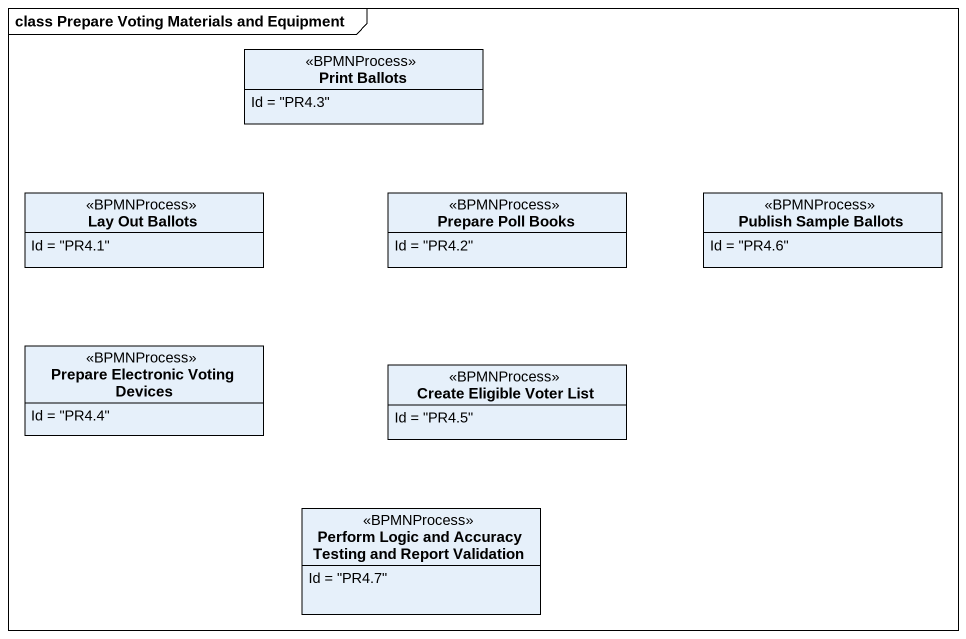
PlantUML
@startuml
mainframe class Prepare Voting Materials and Equipment
hide circle
hide empty members
class "Print Ballots" as Print_Ballots <<BPMNProcess>> {
  Id = "PR4.3"
}
class "Lay Out Ballots" as Lay_Out_Ballots <<BPMNProcess>> {
  Id = "PR4.1"
}
class "Prepare Poll Books" as Prepare_Poll_Books <<BPMNProcess>> {
  Id = "PR4.2"
}
class "Publish Sample Ballots" as Publish_Sample_Ballots <<BPMNProcess>> {
  Id = "PR4.6"
}
class "Prepare Electronic Voting Devices" as Prepare_Electronic_Voting <<BPMNProcess>> {
  Id = "PR4.4"
}
class "Create Eligible Voter List" as Create_Eligible_Voter_List <<BPMNProcess>> {
  Id = "PR4.5"
}
class "Perform Logic and Accuracy Testing and Report Validation" as Perform_Logic_and_Accuracy <<BPMNProcess>> {
  Id = "PR4.7"
}
@enduml
